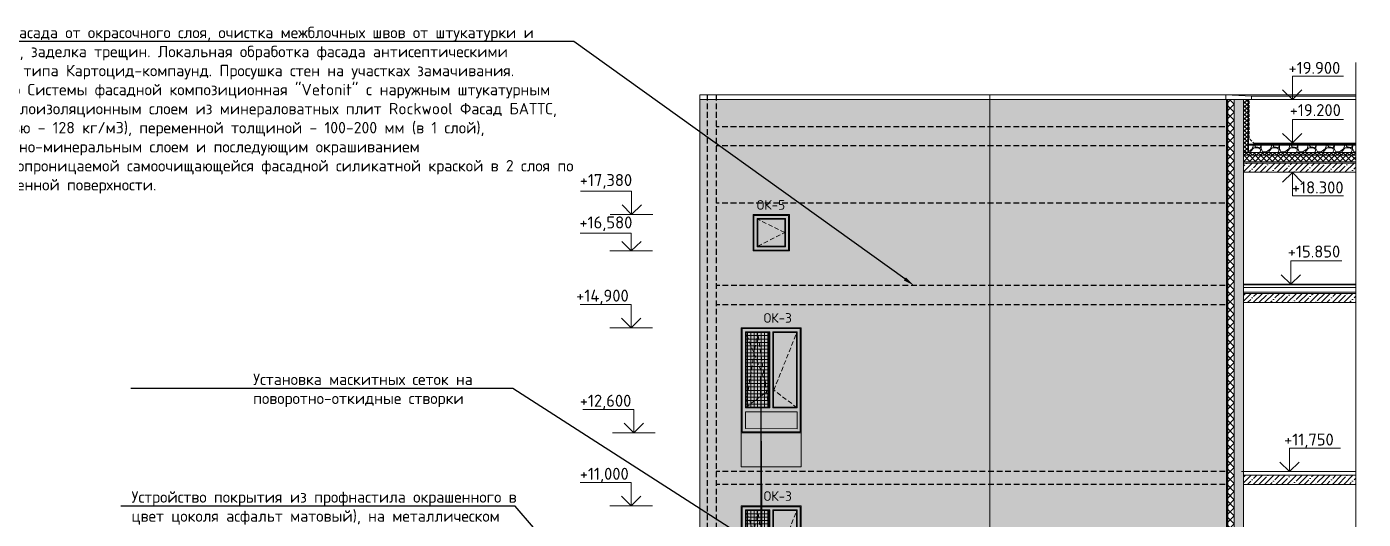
# Model space of a CAD drawing. Header units: millimetres. Extents: x -136099598 to 9192475, y 0 to 779331.
# Drawn here: x -306772 to -277520, y 265677 to 276463 of the extents above; entities that cross this region are included whole.
import ezdxf
from ezdxf import colors
from ezdxf.entities.mleader import LeaderData, LeaderLine
from ezdxf.math import Vec2, Vec3

# ---------------------------------------------------------------- set-up
doc = ezdxf.new("R2010")
doc.units = ezdxf.units.MM
doc.header["$MEASUREMENT"] = 0
for name, pattern in [('01_base$0$DASHED2', [0.375, 0.25, -0.125]), ('ADSK_Штриховая_ш2 п1', [3, 2, -1]), ('DASHED', [19.05, 12.7, -6.35])]:
    doc.linetypes.add(name, pattern=pattern)
doc.layers.get('0').update_dxf_attribs({"color": 250, "lineweight": 9})
doc.layers.get('Defpoints').update_dxf_attribs({"color": 8})
for name, color, linetype, lineweight, true_color in [('!_Окно_00_Штрих_Стекло', 7, 'Continuous', 0, 0x737373), ('RAL 100 6030', 7, 'Continuous', 0, 0x989057), ('RAL 7016', 7, 'Continuous', 0, 0x383e42), ('RAL 90 10', 7, 'Continuous', 0, 0xf1ece1)]:
    doc.layers.add(name, color=color, linetype=linetype, lineweight=lineweight, true_color=true_color)
for name, color, linetype, lineweight in [('24_Фасад_разрез_тонкая', 7, 'Continuous', 9), ('_Фасад', 7, 'Continuous', 9), ('АР-Выноски', 5, 'Continuous', 5), ('АР.РД_Выноски', 174, 'Continuous', 9), ('Подвал', 250, 'ADSK_Штриховая_ш2 п1', 30), ('СТЕНЫ кирпич ЛИДЕР', 250, 'Continuous', 15), ('Фасад_тонкие', 7, 'Continuous', 5), ('фасады', 7, 'Continuous', 9), ('Штриховка', 7, 'Continuous', 5), ('Штриховка в сечении', 7, 'Continuous', 18)]:
    doc.layers.add(name, color=color, linetype=linetype, lineweight=lineweight)
for name, color, linetype in [('PDF _0', 7, 'Continuous'), ('PDF _PDF _0', 7, 'Continuous'), ('PDF _Текст', 7, 'Continuous')]:
    doc.layers.add(name, color=color, linetype=linetype)
doc.styles.add('ICOCPEUR', font='isocpeur.ttf')
doc.styles.add('PDF ISOCPEUR', font='isocpeur.ttf')

# ---------------------------------------------------------------- blocks, each defined once
blk = doc.blocks.new('A$C3735e77a')
at = {"layer": 'RAL 100 6030'}
h = blk.add_hatch(color=256, dxfattribs=at)
h.dxf.hatch_style = 1
h.paths.add_polyline_path([(1312, 0), (0, 0), (0, -748), (1312, -748)])
at = {"layer": 'СТЕНЫ кирпич ЛИДЕР', "ltscale": 100}
blk.add_lwpolyline([(0, 0), (1312, 0), (1312, -748), (0, -748)], close=True, dxfattribs=at)
blk = doc.blocks.new('A$C51732155')
at = {"layer": '!_Окно_00_Штрих_Стекло'}
h = blk.add_hatch(color=256, dxfattribs=at)
h.dxf.hatch_style = 1
h.set_gradient(color1=(70, 92, 124), color2=(219, 225, 235), name='CURVED')
h.paths.add_polyline_path([(104, 106), (693, 106), (693, 695), (104, 695)])
at = {"layer": 'RAL 7016', "ltscale": 100, "transparency": 33554687}
h = blk.add_hatch(color=256, dxfattribs=at)
h.dxf.hatch_style = 1
h.paths.add_polyline_path([(798, 798), (0, 798), (0, 0), (798, 0)])
h.paths.add_polyline_path([(693, 695), (693, 106), (104, 106), (104, 695)], flags=16)
at = {"layer": 'PDF _0', "lineweight": 0}
blk.add_lwpolyline([(89, 710), (708, 710), (709, 92), (89, 92)], close=True, dxfattribs=at)
at = {"layer": 'PDF _0', "linetype": 'ADSK_Штриховая_ш2 п1', "lineweight": 0, "ltscale": 50}
blk.add_lwpolyline([(104, 106), (693, 401), (104, 695)], dxfattribs=at)
at = {"layer": 'PDF _PDF _0', "lineweight": 0}
for points in [[(0, 0), (798, 0), (798, 798), (0, 798)], [(20, 20), (778, 20), (778, 778), (20, 778)], [(693, 106), (104, 106), (104, 695), (693, 695)]]:
    blk.add_lwpolyline(points, close=True, dxfattribs=at)
at = {"layer": 'PDF _Текст', "lineweight": 0, "insert": (81, 902), "char_height": 210, "attachment_point": 7, "style": 'PDF ISOCPEUR'}
blk.add_mtext('ОК-5', dxfattribs=at)
blk = doc.blocks.new('A$Cb9b29b39')
at = {"layer": '!_Окно_00_Штрих_Стекло'}
h = blk.add_hatch(color=256, dxfattribs=at)
h.dxf.hatch_style = 1
h.set_gradient(color1=(70, 92, 124), color2=(219, 225, 235), name='CURVED')
h.paths.add_polyline_path([(105, 2196), (601, 2196), (601, 564), (105, 564)])
h.paths.add_polyline_path([(1208, 2196), (707, 2195), (707, 563), (1208, 564)])
h.paths.add_polyline_path([(90, 460), (1222, 458), (1221, 89), (90, 91)])
at = {"layer": 'PDF _PDF _0', "lineweight": 0, "true_color": 0x636466}
h = blk.add_hatch(dxfattribs=at)
h.set_pattern_fill('ANSI37', color=251, scale=600, angle=135)
h.paths.add_polyline_path([(601, 564), (601, 2197), (105, 2196), (105, 563)])
at = {"layer": 'RAL 7016'}
h = blk.add_hatch(color=256, dxfattribs=at)
h.dxf.hatch_style = 1
h.paths.add_polyline_path([(1312, 2301), (0, 2301), (0, 0), (1312, 0)])
h.paths.add_polyline_path([(707, 2196), (1207, 2196), (1208, 564), (707, 563)], flags=16)
h.paths.add_polyline_path([(601, 2196), (601, 564), (105, 564), (105, 2196)], flags=16)
h.paths.add_polyline_path([(1222, 458), (1222, 89), (90, 91), (90, 460)], flags=16)
at = {"layer": 'PDF _0', "linetype": 'ADSK_Штриховая_ш2 п1', "lineweight": 0, "ltscale": 50}
for points in [[(601, 548), (355, 2213), (89, 548), (601, 935), (89, 2213)], [(711, 548), (969, 548), (1223, 548), (711, 935), (1223, 2213)]]:
    blk.add_lwpolyline(points, dxfattribs=at)
at = {"layer": 'PDF _PDF _0', "lineweight": 0}
for points in [[(0, 0), (1312, 0), (1312, 2301), (0, 2301)], [(20, 18), (1292, 18), (1292, 2281), (20, 2281)], [(89, 548), (621, 548), (621, 2213), (89, 2213)], [(105, 563), (601, 564), (601, 2197), (105, 2196)], [(1223, 548), (691, 548), (691, 2213), (1223, 2213)], [(707, 563), (1208, 564), (1208, 2197), (707, 2196)], [(1222, 88), (90, 92), (90, 459), (1222, 459)]]:
    blk.add_lwpolyline(points, close=True, dxfattribs=at)
at = {"layer": 'PDF _Текст', "lineweight": 0, "insert": (490, 2409), "char_height": 210, "attachment_point": 7, "style": 'PDF ISOCPEUR'}
blk.add_mtext('ОК-3', dxfattribs=at)

msp = doc.modelspace()

# ---------------------------------------------------------------- hatches: boundary and pattern name
at = {"ltscale": 100, "transparency": 33554687}
h = msp.add_hatch(dxfattribs=at)
h.set_pattern_fill('ANSI35', color=0, scale=700)
h.set_pattern_definition([(45, (480703.24, -33702.27), (-123.743687, 123.743687), []), (45, (480826.98, -33702.27), (-123.743687, 123.743687), [218.75, -43.75, 0, -43.75])])
h.paths.add_polyline_path([(-280342.7, 274870.6), (-280142.7, 274872), (-280142.7, 252170.8), (-280342.7, 252171.2)])
h = msp.add_hatch(dxfattribs=at)
h.set_pattern_fill('ANSI35', color=0, scale=700)
h.set_pattern_definition([(45, (-412763.06, -19215.95), (-123.74369, 123.74369), []), (45, (-412639.32, -19215.95), (-123.74369, 123.74369), [218.75, -43.75, 0, -43.75])])
h.paths.add_polyline_path([(-280141, 273475.8), (-277681.2, 273475.8), (-277684.6, 273275.8), (-280141, 273275.8)])
h = msp.add_hatch(dxfattribs=at)
h.set_pattern_fill('ANSI35', color=0, scale=700)
h.set_pattern_definition([(45, (-459069.03, -22068.82), (-123.74369, 123.74369), []), (45, (-458945.29, -22068.82), (-123.74369, 123.74369), [218.75, -43.75, 0, -43.75])])
h.paths.add_polyline_path([(-280142.7, 270622.9), (-277682.9, 270622.9), (-277686.3, 270422.9), (-280142.7, 270422.9)])
h = msp.add_hatch(dxfattribs=at)
h.set_pattern_fill('ANSI35', color=0, scale=700)
h.set_pattern_definition([(45, (-459069.03, -26050.42), (-123.74369, 123.74369), []), (45, (-458945.29, -26050.42), (-123.74369, 123.74369), [218.75, -43.75, 0, -43.75])])
h.paths.add_polyline_path([(-280142.7, 266641.3), (-277682.9, 266641.3), (-277686.3, 266441.3), (-280142.7, 266441.3)])
at = {"layer": 'RAL 90 10', "ltscale": 100, "transparency": 33554687}
h = msp.add_hatch(color=256, dxfattribs=at)
h.dxf.hatch_style = 1
h.paths.add_polyline_path([(-280502.8, 274871.3), (-292042.7, 274871.3), (-292042.7, 255223.8), (-291658.3, 255223.6), (-291658.3, 255271.6), (-285692.5, 255267.4), (-285692.5, 255221.9), (-280502.8, 255220.4)])
at = {"layer": 'Штриховка', "transparency": 33554636}
h = msp.add_hatch(dxfattribs=at)
h.set_pattern_fill('ANSI37', color=256, scale=1000)
h.set_pattern_definition([(45, (-455706.53, -28580.43), (-88.388348, 88.388348), []), (135, (-455706.53, -28580.43), (-88.388348, -88.388348), [])])
h.paths.add_polyline_path([(-280492.7, 255275.1), (-280342.7, 255275), (-280342.7, 274871.2), (-280492.7, 274871.4)])
h = msp.add_hatch(dxfattribs=at)
h.set_pattern_fill('ANSI37', color=256, scale=500)
h.set_pattern_definition([(45, (-10884.385, -32522.25), (-44.194174, 44.194174), []), (135, (-10884.385, -32522.25), (-44.194174, -44.194174), [])])
h.paths.add_polyline_path([(-280142.7, 274871.3), (-280042.7, 274871.3), (-280044.4, 273706.9), (-280142.7, 273706.9)])
h = msp.add_hatch(dxfattribs=at)
h.set_pattern_fill('ANSI37', color=256, scale=500)
h.set_pattern_definition([(45, (-22557.95, -53828.58), (-44.194174, 44.194174), []), (135, (-22557.95, -53828.58), (-44.194174, -44.194174), [])])
h.paths.add_polyline_path([(-280141.7, 273706.9), (-277681.9, 273706.9), (-277684.6, 273647.7), (-280141, 273647.7)])
h = msp.add_hatch(dxfattribs=at)
h.set_pattern_fill('ANSI37', color=256, scale=700)
h.set_pattern_definition([(45, (-22557.95, -53970.475), (-61.871843, 61.871843), []), (135, (-22557.95, -53970.475), (-61.871843, -61.871843), [])])
h.paths.add_polyline_path([(-280141.7, 273647.7), (-277681.9, 273647.7), (-277684.6, 273505.8), (-280141, 273505.8)])
at = {"layer": 'Штриховка в сечении', "ltscale": 2, "transparency": 33554636}
h = msp.add_hatch(dxfattribs=at)
h.set_pattern_fill('GRAVEL', color=256, scale=400)
h.set_pattern_definition([(228.0127875, (-22269.948, -53570.475), (-3200, -3600), [53.8144, -5327.6352]), (184.9697407, (-22305.948, -53610.475), (4800, 400), [92.3472, -9142.3699]), (132.510447, (-22397.948, -53618.475), (4000, -4400), [65.1152, -6446.41304]), (267.273689, (-22553.948, -53718.475), (400, 8000), [84.0952, -8325.4232]), (292.833654, (-22557.948, -53802.475), (-2000, 4800), [82.462, -8163.74925]), (357.273689, (-22525.948, -53878.475), (-8000, 400), [84.0952, -8325.4232]), (37.6942405, (-22441.948, -53882.475), (-5200, -4000), [111.2116, -11009.93942]), (72.2553284, (-22353.948, -53814.475), (2800, 8800), [104.9952, -10394.5286]), (121.4295656, (-22321.948, -53714.475), (-3200, 5200), [84.38, -8353.62924]), (175.236358, (-22365.95, -53642.475), (4400, -400), [96.3328, -4720.30503]), (222.3974378, (-22461.948, -53634.475), (-4800, -4400), [124.5792, -12333.35]), (138.814075, (-22157.95, -53722.475), (-2800, 2400), [42.5204, -4209.53793]), (171.4692344, (-22189.948, -53694.475), (5200, -800), [80.8948, -8008.60457]), (225, (-22269.95, -53682.47), (-4e-14, -400), [56.5684, -509.11702]), (203.19859, (-22297.95, -53634.475), (2000, 800), [30.4632, -3015.84604]), (291.80141, (-22325.95, -53646.475), (-400, 1200), [43.0812, -2110.98472]), (30.963757, (-22309.95, -53686.475), (1200, 800), [69.9716, -2262.40916]), (161.56505, (-22249.95, -53650.47), (800, -400), [50.5964, -1214.31466]), (16.3895403, (-22557.948, -53646.475), (4000, 1200), [70.88, -7017.13806]), (70.346176, (-22489.948, -53626.475), (-1600, -4400), [59.4644, -5886.9631]), (293.19859, (-22249.95, -53570.475), (-800, 2000), [60.926, -2985.38324]), (343.6104597, (-22225.948, -53626.475), (-4000, 1200), [70.88, -7017.13806]), (339.443955, (-22557.95, -53894.475), (-2000, 800), [68.352, -3349.2495]), (294.7751406, (-22493.948, -53918.475), (-2000, 4400), [57.2712, -5669.85723]), (66.80141, (-22245.95, -53970.475), (800, 2000), [60.926, -2985.38324]), (17.3540246, (-22221.948, -53914.475), (-5200, -1600), [67.0524, -6638.16945]), (69.443955, (-22441.95, -53970.475), (-800, -2000), [34.176, -3383.4255]), (101.309932, (-22269.95, -53970.475), (-400, 1600), [20.396, -2019.2118]), (165.963757, (-22273.95, -53950.47), (1200, -400), [82.462, -1566.78025]), (186.009006, (-22353.948, -53930.475), (4000, 400), [76.42, -7565.56927]), (303.690068, (-22309.95, -53722.47), (-400, 800), [57.6888, -1384.5317]), (353.1572266, (-22277.948, -53770.475), (6800, -800), [100.7176, -9971.02505]), (60.945396, (-22177.95, -53782.475), (-1600, -2800), [41.1824, -4077.06966]), (90, (-22157.95, -53746.47), (-400, 400), [24, -376]), (120.256437, (-22361.948, -53918.475), (1600, -2800), [55.5696, -5501.408]), (48.0127875, (-22389.948, -53870.475), (3200, 3600), [107.6288, -5273.8208]), (0, (-22317.95, -53790.47), (400, 400), [104, -296]), (325.3048465, (-22213.948, -53790.475), (4000, -2800), [63.2456, -6261.30972]), (254.054604, (-22161.95, -53826.475), (-400, -1600), [58.2408, -2853.80316]), (207.6459754, (-22177.948, -53882.475), (-7600, -4000), [94.826, -9387.78967]), (175.4260787, (-22261.948, -53926.475), (-5200, 400), [100.3196, -9931.62936])])
h.paths.add_polyline_path([(-280031, 273870.8), (-277681.2, 273870.8), (-277684.6, 273706.9), (-280031, 273706.9)])

# ---------------------------------------------------------------- linework, layer by layer
at = {"ltscale": 150}
for p, q in [((-292042.7, 274971.2), (-292042.7, 254889.3, 2)), ((-279968.7, 274944.6, -2.2), (-277683.6, 274944.6, -2.2)), ((-277682.9, 273890.8, -0.2), (-280031, 273890.8, 3.1)), ((-277682.9, 273870.8, -0.2), (-280031, 273870.8, 3.2)), ((-279918, 273916.7, 0.6), (-277682.9, 273916.7)), ((-277682.9, 273706.9, -0.2), (-280141, 273706.9, 1.7)), ((-277682.9, 273505.8, -0.2), (-280141, 273505.8, 1.7)), ((-277682.9, 273647.7, -0.2), (-280140.7, 273647.7, -0.2)), ((-277684.6, 270823.3, -1.7), (-280142.7, 270823.3, 0.2)), ((-277684.6, 270813.3, -1.7), (-280142.7, 270813.3, 0.2)), ((-277684.6, 270752, -0.2), (-280142.7, 270752, 1.7)), ((-277684.6, 270652.9, -1), (-280142.7, 270652.9, 0.9)), ((-277684.6, 266721.3, -0.2), (-280142.7, 266721.3, -0.2))]:
    msp.add_line(p, q, dxfattribs=at)
at = {"color": 18, "ltscale": 150, "true_color": 0x000000}
msp.add_line((-285692.7, 254887.4, 0), (-285692.7, 274971.2, -1.9), dxfattribs=at)
at = {"color": 5, "ltscale": 150}
for p, q in [((-280041, 274871.3, -1.1), (-280041, 273706.9, 1.7)), ((-280031, 274871.3, -1.1), (-280031, 273706.9, 1.7))]:
    msp.add_line(p, q, dxfattribs=at)
at = {"layer": '24_Фасад_разрез_тонкая', "linetype": 'DASHED', "lineweight": 30, "ltscale": 5, "elevation": -0.2}
msp.add_lwpolyline([(-277682.9, 273890.8), (-279890.7, 273890.8), (-280020.7, 274014.3), (-280020.7, 274871.3)], dxfattribs=at)
at = {"layer": '_Фасад', "lineweight": 0}
for p, q in [((-293065.6, 272351.3), (-294000.6, 272351.3)), ((-293073.2, 271553.1), (-294008.2, 271553.1)), ((-293074.7, 269872.1), (-294009.7, 269872.1)), ((-293016.9, 267571.3), (-293951.9, 267571.3)), ((-280182, 266721.3, -0.2), (-279247, 266721.3, -0.2)), ((-293074.7, 265972.1), (-294009.7, 265972.1))]:
    msp.add_line(p, q, dxfattribs=at)
at = {"layer": 'Defpoints', "color": 2, "linetype": '01_base$0$DASHED2', "ltscale": 500}
for p, q in [((-291882.7, 274971.2), (-291881.9, 254889.2, 1.9)), ((-291682.7, 274971.2), (-291682.7, 254886.7, 2)), ((-280553.6, 274271.3), (-291682.7, 274271.3, 2)), ((-280553.6, 273856.3), (-291682.7, 273856.3, 2)), ((-280553.6, 272596.3), (-291682.7, 272596.3, 2)), ((-280543.5, 270796.3, -2), (-291682.7, 270796.3)), ((-280543.5, 270371.3, -2), (-291682.7, 270371.3)), ((-280543.5, 266721.3, -2), (-291682.7, 266721.3)), ((-280543.5, 266441.3, -2), (-291682.7, 266441.3))]:
    msp.add_line(p, q, dxfattribs=at)
at = {"layer": 'СТЕНЫ кирпич ЛИДЕР', "lineweight": 25, "ltscale": 100, "elevation": -0.2}
msp.add_lwpolyline([(-280502.8, 264111.4), (-280502.8, 274871.4), (-280492.7, 274871.4), (-280492.7, 254225.5)], dxfattribs=at)
at = {"layer": 'СТЕНЫ кирпич ЛИДЕР', "ltscale": 100, "elevation": 1.7}
msp.add_lwpolyline([(-280142.7, 274871.3), (-280342.7, 274871.3), (-280342.7, 252121.2), (-280142.7, 252121.2)], close=True, dxfattribs=at)
at = {"layer": 'Фасад_тонкие', "lineweight": 0}
for points, elevation in [([(-277955.6, 275381.3), (-279071.3, 275381.3), (-279071.3, 274871.3), (-279284.7, 275080.2), (-279071.3, 274871.3), (-278862.4, 275080.2)], -2.2), ([(-277955.6, 274428.2), (-279071.3, 274428.2), (-279071.3, 273918.3), (-279284.7, 274127.2), (-279071.3, 273918.3), (-278862.4, 274127.2)], -2.2), ([(-277955.6, 272761.4), (-279071.3, 272761.4), (-279071.3, 273271.3), (-279284.7, 273062.4), (-279071.3, 273271.3), (-278862.4, 273062.4)], -1.4), ([(-277990.3, 271333.3), (-279106, 271333.3), (-279106, 270823.3), (-279319.3, 271032.2), (-279106, 270823.3), (-278897.1, 271032.2)], -0.2), ([(-278016, 267231.2), (-279131.7, 267231.2), (-279131.7, 266721.3), (-279345, 266930.2), (-279131.7, 266721.3), (-278922.7, 266930.2)], -0.2)]:
    msp.add_lwpolyline(points, dxfattribs=dict(at, elevation=elevation))
for points in [[(-294648.8, 272861.2), (-293533.1, 272861.2), (-293533.1, 272351.3), (-293319.8, 272560.2), (-293533.1, 272351.3), (-293742, 272560.2)], [(-294656.4, 271943), (-293540.7, 271943), (-293540.7, 271553.1), (-293327.3, 271762), (-293540.7, 271553.1), (-293749.6, 271762)], [(-294657.9, 270382), (-293542.2, 270382), (-293542.2, 269872.1), (-293328.8, 270081), (-293542.2, 269872.1), (-293751.1, 270081)], [(-294600.1, 268081.2), (-293484.4, 268081.2), (-293484.4, 267571.3), (-293271.1, 267780.2), (-293484.4, 267571.3), (-293693.3, 267780.2)], [(-294657.9, 266482), (-293542.2, 266482), (-293542.2, 265972.1), (-293328.8, 266181), (-293542.2, 265972.1), (-293751.1, 266181)]]:
    msp.add_lwpolyline(points, dxfattribs=at)
at = {"layer": 'фасады', "ltscale": 150}
msp.add_lwpolyline([(-277682.9, 275678.5), (-277682.9, 264188.8), (-277520.2, 264188.8), (-277845.1, 263879.9), (-277682.9, 263879.9), (-277680.4, 250981.4)], dxfattribs=at)
for points, elevation in [([(-277682.9, 274971.2), (-292042.7, 274971.2), (-292042.7, 274871.3), (-277682.9, 274871.3)], 0), ([(-277682.9, 273275.8), (-280141, 273275.8), (-280141, 273475.8), (-277682.9, 273475.8)], 1.7), ([(-277684.6, 270422.9), (-280142.7, 270422.9), (-280142.7, 270622.9), (-277684.6, 270622.9)], 0.9), ([(-277684.6, 266441.3), (-280142.7, 266441.3), (-280142.7, 266641.3), (-277684.6, 266641.3)], 1.7)]:
    msp.add_lwpolyline(points, close=True, dxfattribs=dict(at, elevation=elevation))
at = {"layer": 'фасады', "ltscale": 150, "elevation": -2.2}
msp.add_lwpolyline([(-279968.7, 274871.3), (-279968.7, 274944.6), (-280526.5, 274971.2), (-280526.5, 274871.3)], dxfattribs=at)
msp.add_lwpolyline([(-279968.7, 274871.3), (-279968.7, 274944.6), (-280526.5, 274971.2), (-280526.5, 274871.3)], dxfattribs=at)

# ---------------------------------------------------------------- block references
at = {"ltscale": 150, "xscale": -1}
msp.add_blockref('A$C3735e77a', (-289821.2, 267571.3), dxfattribs=at)
at = {"layer": 'Подвал', "ltscale": 150}
for name, p in [('A$C51732155', (-290875.9, 271553.1)), ('A$Cb9b29b39', (-291132.7, 267571.3)), ('A$Cb9b29b39', (-291132.7, 263671.3))]:
    msp.add_blockref(name, p, dxfattribs=at)

# ---------------------------------------------------------------- texts
at = {"layer": 'PDF _0', "color": 18, "lineweight": 0, "true_color": 0x000000, "char_height": 262.49, "style": 'PDF ISOCPEUR'}
for s, insert, attachment_point in [('+19.900', (-278022.5, 275431.3, -2.2), 9), ('+19.200', (-278010.3, 274506, -2.2), 9), ('+18.300', (-277951.3, 273075.5, -1.3), 3), ('+15.850', (-278024.3, 271409.2, -0.2), 9), ('+14,900', (-293596.3, 270382), 9), ('+12,600', (-293538.6, 268081.2), 9), ('+11,750', (-278166.9, 267231.2, -0.2), 9), ('+11,000', (-293596.3, 266482), 9)]:
    msp.add_mtext(s, dxfattribs=dict(at, insert=insert, attachment_point=attachment_point))
at = {"layer": 'PDF _0', "color": 18, "lineweight": 0, "true_color": 0x000000, "char_height": 262.49, "attachment_point": 7, "rotation": 359.99739, "style": 'PDF ISOCPEUR'}
for s, insert in [('+17,380', (-294667.8, 272913.5)), ('+16,580', (-294675.4, 271985.6))]:
    msp.add_mtext(s, dxfattribs=dict(at, insert=insert))

# ---------------------------------------------------------------- leaders
at = {"layer": 'АР-Выноски'}
ml = msp.add_multileader_mtext('Standard', dxfattribs=at)
ml.set_content('\\A1;Установка маскитных сеток на поворотно-откидные створки', color=256, style='ICOCPEUR')
ml.set_leader_properties()
ml.build(insert=Vec2(0, 0))
ml.multileader.update_dxf_attribs({"text_left_attachment_type": 6, "text_right_attachment_type": 6, "dogleg_length": 100, "arrow_head_size": 250})
ctx = ml.context
ctx.base_point, ctx.char_height, ctx.arrow_head_size, ctx.landing_gap_size, ctx.plane_origin = Vec3(-301841.7, 268542.8), 250, 250, 25, Vec3(-301900.9, 279226.3)
ctx.left_attachment, ctx.right_attachment = 6, 6
notes = []
notes.append((ctx, [(1, (1, 1, 0), (-296135.2, 268542.8), (-1, 0), 631.5, [(2, [(-290654.9, 261151.9), (-290703.2, 268813.1), (-290703.2, 265052.4)], 0, [])])]))
ctx.mtext.insert, ctx.mtext.width, ctx.mtext.defined_height, ctx.mtext.flow_direction = Vec3(-301816.7, 268867.8), 7622.924, 230, 5
ml = msp.add_multileader_mtext('Standard', dxfattribs=at)
ml.set_content('Устройство покрытия из профнастила окрашенного в цвет цоколя асфальт матовый), на металлическом каркасе. Примыкание к фасаду предусмотреть через отлив из оцинкованной стали с окраской по RAL 7016.', color=256, style='ICOCPEUR')
ml.set_leader_properties()
ml.build(insert=Vec2(0, 0))
ml.multileader.update_dxf_attribs({"text_left_attachment_type": 6, "text_right_attachment_type": 6, "dogleg_length": 100, "arrow_head_size": 250})
ctx = ml.context
ctx.base_point, ctx.char_height, ctx.arrow_head_size, ctx.landing_gap_size, ctx.plane_origin = Vec3(-304503.8, 265966, 1), 250, 250, 25, Vec3(-282857.8, 255328.6, 1)
ctx.left_attachment, ctx.right_attachment = 6, 6
notes.append((ctx, [(0, (1, 1, 0), (-296078.8, 265966, 1), (-1, 0), 100, [(0, [(-287114.3, 255526.7, 1)], 0, [])])]))
ctx.mtext.insert, ctx.mtext.width, ctx.mtext.defined_height, ctx.mtext.flow_direction = Vec3(-304478.8, 266291, 1), 8422.692, 27509.5, 5
at = {"layer": 'АР.РД_Выноски'}
ml = msp.add_multileader_mtext('Standard', dxfattribs=at)
ml.set_content('\\A1;Очистка фасада от окрасочного слоя, очистка межблочных швов от штукатурки и герметика, заделка трещин. Локальная обработка фасада антисептическими составами типа Картоцид-компаунд. Просушка стен на участках замачивания. Устройство Системы фасадной композиционная "Vetonit" c наружным штукатурным слоем, теплоизоляционным слоем из минераловатных плит Rockwool Фасад БАТТС, (плотностью - 128 кг/м3), переменной толщиной - 100-200 мм (в 1 слой), декоративно-минеральным слоем и последующим окрашиванием высокопаропроницаемой самоочищающейся фасадной силикатной краской в 2 слоя по подготовленной поверхности. ', color=256, style='ICOCPEUR')
ml.set_leader_properties(color=256)
ml.build(insert=Vec2(0, 0))
ml.multileader.update_dxf_attribs({"text_left_attachment_type": 6, "text_right_attachment_type": 6, "dogleg_length": 100, "arrow_head_size": 250})
ctx = ml.context
ctx.base_point, ctx.char_height, ctx.arrow_head_size, ctx.landing_gap_size, ctx.plane_origin = Vec3(-308583.4, 276136.6, 2), 250, 250, 25, Vec3(-286666.5, 277265.2, 2)
ctx.left_attachment, ctx.right_attachment = 6, 6
notes.append((ctx, [(0, (1, 1, 0), (-294795.9, 276136.6, 2), (-1, 0), 100, [(0, [(-287348.9, 270796.3, 2)], 0, [])])]))
ctx.mtext.insert, ctx.mtext.width, ctx.mtext.defined_height, ctx.mtext.flow_direction = Vec3(-308558.4, 276461.6, 2), 13840.174, 4590.2, 5
for ctx, leaders in notes:
    for number, flags, end, landing, length, lines in leaders:
        leader = LeaderData()
        leader.index, (leader.has_last_leader_line, leader.has_dogleg_vector, leader.attachment_direction) = number, flags
        leader.last_leader_point, leader.dogleg_vector, leader.dogleg_length = Vec3(end), Vec3(landing), length
        for number, points, colour, breaks in lines:
            line = LeaderLine()
            line.index, line.vertices, line.color, line.breaks = number, Vec3.list(points), colors.encode_raw_color(colour), breaks
            leader.lines.append(line)
        ctx.leaders.append(leader)

doc.saveas('drawing.dxf')
